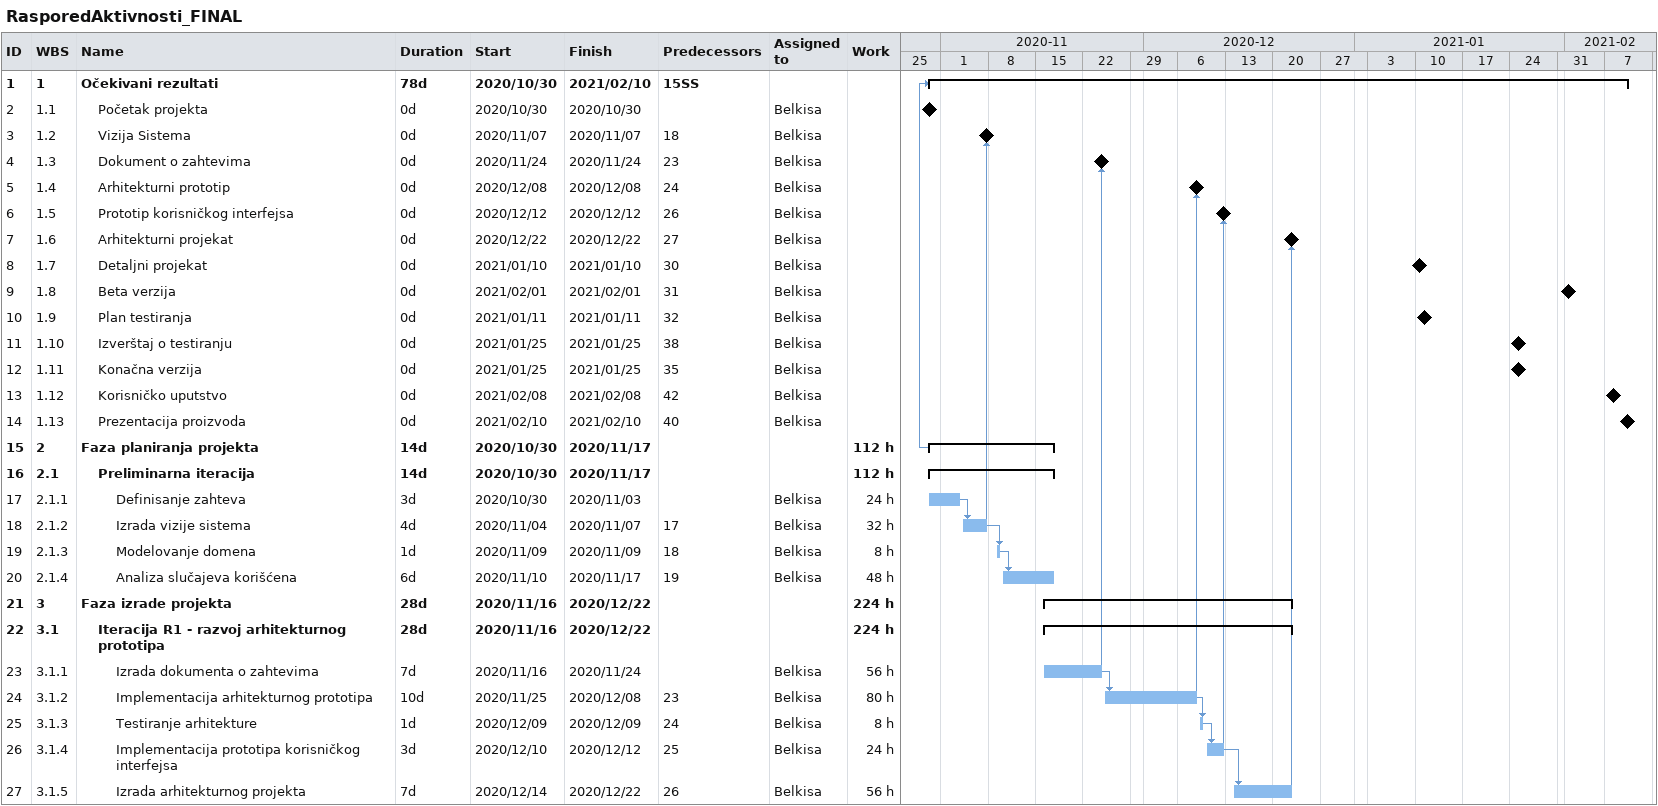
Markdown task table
RasporedAktivnosti_FINAL

| ID | WBS | Task | Duration | Start | Finish | Predecessors | Resources | Work (h) |
|---|---|---|---|---|---|---|---|---|
| 1 | 1 | **Očekivani rezultati** | 78d | 2020-10-30 | 2021-02-10 | 15SS |  |  |
| 2 | 1.1 | Početak projekta | 0d | 2020-10-30 | 2020-10-30 |  | Belkisa |  |
| 3 | 1.2 | Vizija Sistema | 0d | 2020-11-07 | 2020-11-07 | 18 | Belkisa |  |
| 4 | 1.3 | Dokument o zahtevima | 0d | 2020-11-24 | 2020-11-24 | 23 | Belkisa |  |
| 5 | 1.4 | Arhitekturni prototip | 0d | 2020-12-08 | 2020-12-08 | 24 | Belkisa |  |
| 6 | 1.5 | Prototip korisničkog interfejsa | 0d | 2020-12-12 | 2020-12-12 | 26 | Belkisa |  |
| 7 | 1.6 | Arhitekturni projekat | 0d | 2020-12-22 | 2020-12-22 | 27 | Belkisa |  |
| 8 | 1.7 | Detaljni projekat | 0d | 2021-01-10 | 2021-01-10 | 30 | Belkisa |  |
| 9 | 1.8 | Beta verzija | 0d | 2021-02-01 | 2021-02-01 | 31 | Belkisa |  |
| 10 | 1.9 | Plan testiranja | 0d | 2021-01-11 | 2021-01-11 | 32 | Belkisa |  |
| 11 | 1.10 | Izverštaj o testiranju | 0d | 2021-01-25 | 2021-01-25 | 38 | Belkisa |  |
| 12 | 1.11 | Konačna verzija | 0d | 2021-01-25 | 2021-01-25 | 35 | Belkisa |  |
| 13 | 1.12 | Korisničko uputstvo | 0d | 2021-02-08 | 2021-02-08 | 42 | Belkisa |  |
| 14 | 1.13 | Prezentacija proizvoda | 0d | 2021-02-10 | 2021-02-10 | 40 | Belkisa |  |
| 15 | 2 | **Faza planiranja projekta** | 14d | 2020-10-30 | 2020-11-17 |  |  | 112 |
| 16 | 2.1 | **Preliminarna iteracija** | 14d | 2020-10-30 | 2020-11-17 |  |  | 112 |
| 17 | 2.1.1 | Definisanje zahteva | 3d | 2020-10-30 | 2020-11-03 |  | Belkisa | 24 |
| 18 | 2.1.2 | Izrada vizije sistema | 4d | 2020-11-04 | 2020-11-07 | 17 | Belkisa | 32 |
| 19 | 2.1.3 | Modelovanje domena | 1d | 2020-11-09 | 2020-11-09 | 18 | Belkisa | 8 |
| 20 | 2.1.4 | Analiza slučajeva korišćena | 6d | 2020-11-10 | 2020-11-17 | 19 | Belkisa | 48 |
| 21 | 3 | **Faza izrade projekta** | 28d | 2020-11-16 | 2020-12-22 |  |  | 224 |
| 22 | 3.1 | **Iteracija R1 - razvoj arhitekturnog prototipa** | 28d | 2020-11-16 | 2020-12-22 |  |  | 224 |
| 23 | 3.1.1 | Izrada dokumenta o zahtevima | 7d | 2020-11-16 | 2020-11-24 |  | Belkisa | 56 |
| 24 | 3.1.2 | Implementacija arhitekturnog prototipa | 10d | 2020-11-25 | 2020-12-08 | 23 | Belkisa | 80 |
| 25 | 3.1.3 | Testiranje arhitekture | 1d | 2020-12-09 | 2020-12-09 | 24 | Belkisa | 8 |
| 26 | 3.1.4 | Implementacija prototipa korisničkog interfejsa | 3d | 2020-12-10 | 2020-12-12 | 25 | Belkisa | 24 |
| 27 | 3.1.5 | Izrada arhitekturnog projekta | 7d | 2020-12-14 | 2020-12-22 | 26 | Belkisa | 56 |
